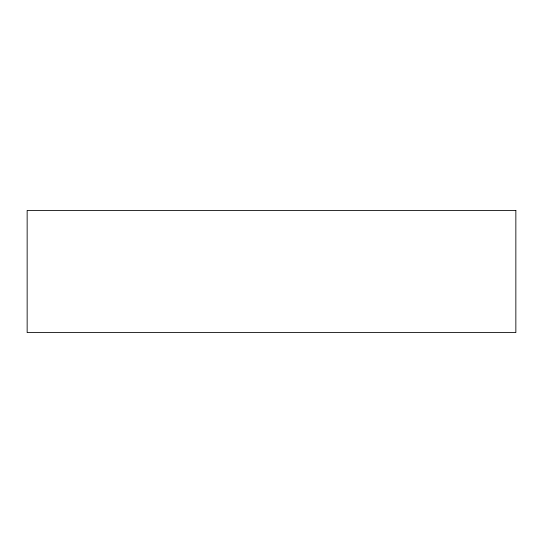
<?xml version="1.0" encoding="UTF-8"?>
<svg xmlns="http://www.w3.org/2000/svg" width="543" height="543" viewBox="0 0 543 543"><rect width="100%" height="100%" fill="white"/><g stroke="black" fill="none" stroke-linecap="round" stroke-linejoin="round"><path stroke-width="0.81" d="M515.85 210.412L27.15 210.412L27.15 332.587L515.85 332.587L515.85 210.412"/></g></svg>
